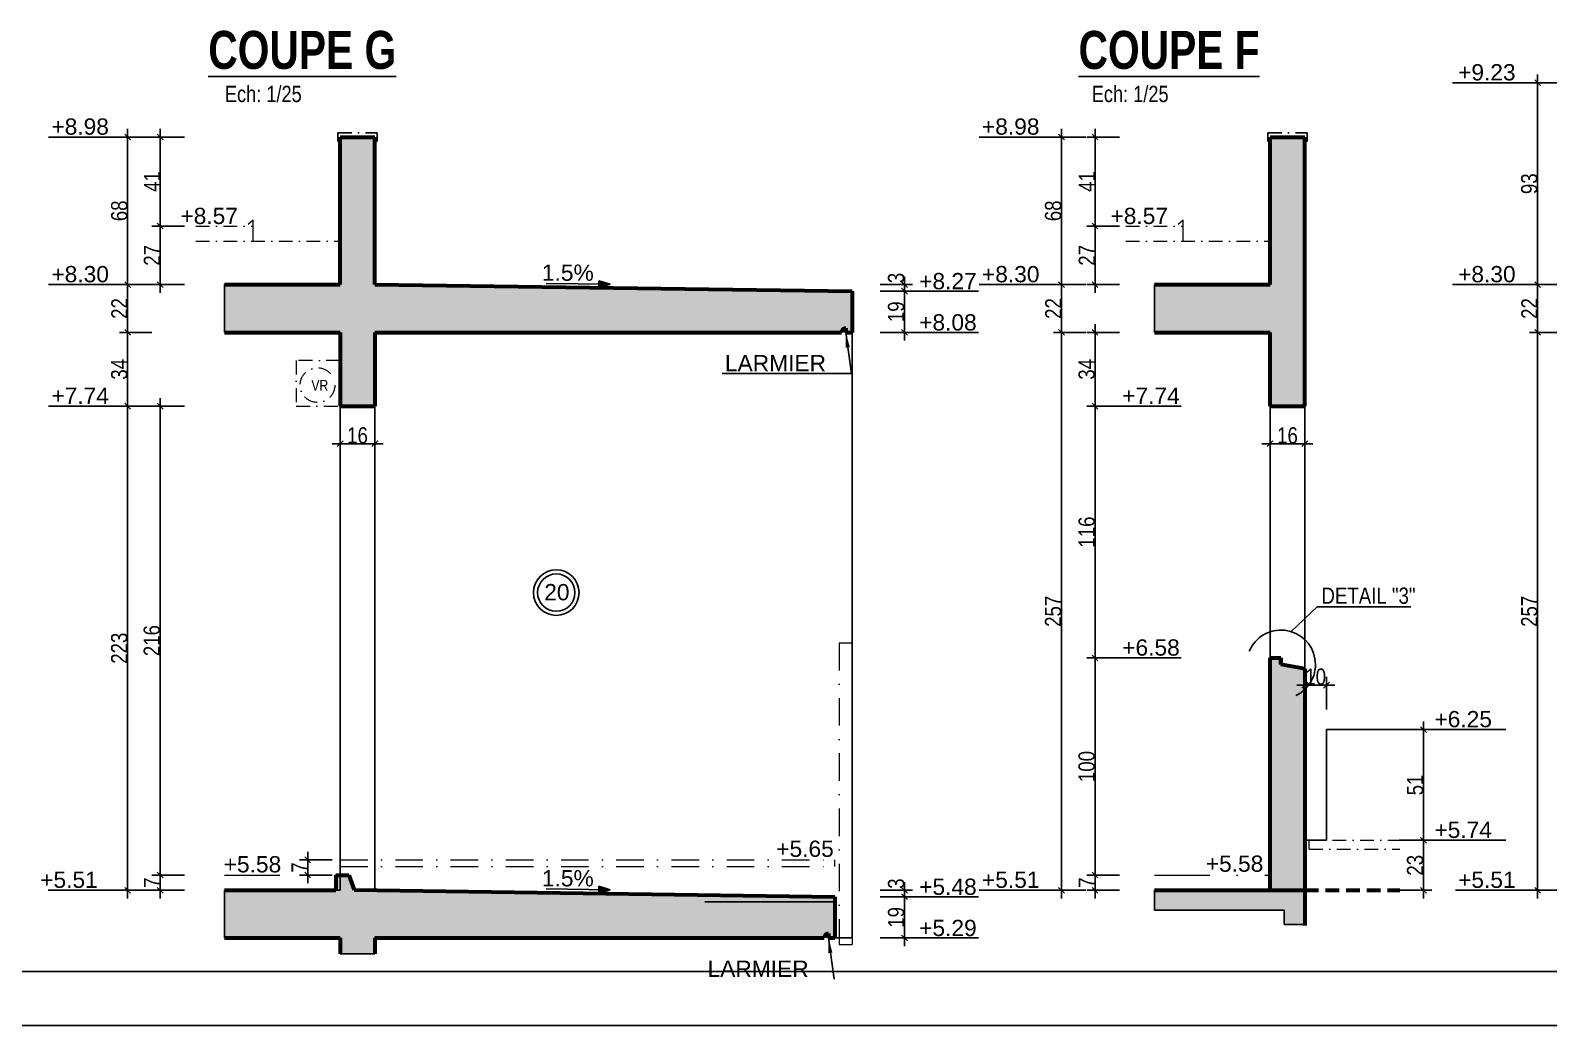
# Model space of a CAD drawing. Header units: millimetres. Extents: x 7120 to 15038, y -9128 to -4928.
# Drawn here: x 8576 to 9975, y -9128 to -8211 of the extents above; entities that cross this region are included whole.
import ezdxf
from ezdxf.enums import TextEntityAlignment as Align

# ---------------------------------------------------------------- set-up
doc = ezdxf.new("R2010")
doc.units = ezdxf.units.MM
for name, pattern in [('CACHEX2', [19.05, 12.7, -6.35]), ('TIRETPT2', [12.7, 6.35, -3.175, 0, -3.175]), ('TIRETPTX2', [50.8, 25.4, -12.7, 0, -12.7])]:
    doc.linetypes.add(name, pattern=pattern)
for name, color, linetype in [('01_Cad_2', 5, 'Continuous'), ('01_cote_gen', 4, 'Continuous'), ('01_linteaux', 2, 'Continuous'), ('01_poch_BN', 9, 'Continuous'), ('01_texte', 230, 'Continuous'), ('AA_COTES', 2, 'Continuous')]:
    doc.layers.add(name, color=color, linetype=linetype)
doc.layers.add('01_murs_coup', color=5, linetype='Continuous', lineweight=60)
doc.layers.add('01_tram_axes', color=2, linetype='TIRETPTX2', lineweight=9)
doc.styles.add('ARIAL', font='arial.ttf')
doc.styles.add('Arial Narrow', font='ARIALN.TTF')
doc.styles.add('impact', font='impact.ttf')
doc.styles.add('MATTE_TXT', font='arial.ttf')
doc.styles.add('STYLE2', font='ARIALN.TTF')
doc.dimstyles.new('JB25', dxfattribs={"dimscale": 0.1, "dimtxt": 150, "dimasz": 15, "dimexe": 0.1, "dimexo": 0.1, "dimgap": 0.09, "dimtad": 1, "dimdec": 1, "dimlfac": 0.5, "dimdsep": 46, "dimtxsty": 'STYLE2', "dimblk1": 'BOND_G', "dimblk2": 'BOND_D', "dimsah": 1, "dimcen": 1.5, "dimdle": 0.01, "dimse1": 1, "dimse2": 1, "dimclrd": 4, "dimclre": 2, "dimclrt": 6, "dimazin": 2, "dimtfac": 2.333333, "dimtdec": 1, "dimtix": 1, "dimtmove": 2, "dimatfit": 3, "dimldrblk": 'BOND_G', "dimfxl": 1, "dimtolj": 1, "dimtzin": 0, "dimarcsym": 0})

# ---------------------------------------------------------------- blocks, each defined once
blk = doc.blocks.new('BOND_G')
at = {"layer": 'AA_COTES', "color": 0}
for p, q in [((0, -5), (0, 15)), ((5, 0), (-5, 0)), ((1.77, 1.77), (-1.77, -1.77))]:
    blk.add_line(p, q, dxfattribs=at)
blk = doc.blocks.new('BOND_D')
at = {"layer": 'AA_COTES', "color": 0}
for p, q in [((5, 0), (-5, 0)), ((-1.77, -1.77), (1.77, 1.77)), ((0, 5), (0, -15))]:
    blk.add_line(p, q, dxfattribs=at)
blk = doc.blocks.new('*D153')
at = {"layer": '01_cote_gen', "color": 4, "lineweight": -2, "transparency": 16777216}
blk.add_line((9965.2, -9001.3), (9965.2, -8490.3), dxfattribs=at)
at = {"layer": 'DEFPOINTS', "color": 0}
for p in [(9965.2, -8488.8), (10217.3, -8488.8), (10019.5, -9002.8)]:
    blk.add_point(p, dxfattribs=at)
at = {"layer": '01_cote_gen', "color": 4, "lineweight": -2, "transparency": 16777216, "xscale": 1.5, "yscale": 1.5, "zscale": 1.5}
for name, p, rotation in [('BOND_D', (9965.2, -8488.8), 90), ('BOND_G', (9965.2, -9002.8), 270)]:
    blk.add_blockref(name, p, dxfattribs=dict(at, rotation=rotation))
at = {"layer": '01_cote_gen', "color": 6, "transparency": 16777216, "insert": (9957.6, -8745.8), "char_height": 15, "attachment_point": 5, "rotation": 90, "style": 'STYLE2'}
blk.add_mtext('\\A1;257', dxfattribs=at)
blk = doc.blocks.new('*D166')
at = {"layer": '01_cote_gen', "color": 4, "lineweight": -2, "transparency": 16777216}
blk.add_line((9965.2, -8487.3), (9965.2, -8446.3), dxfattribs=at)
at = {"layer": 'DEFPOINTS', "color": 0}
for p in [(9965.2, -8444.8), (10033.8, -8444.8), (10033.8, -8488.8)]:
    blk.add_point(p, dxfattribs=at)
at = {"layer": '01_cote_gen', "color": 4, "lineweight": -2, "transparency": 16777216, "xscale": 1.5, "yscale": 1.5, "zscale": 1.5}
for name, p, rotation in [('BOND_D', (9965.2, -8444.8), 90), ('BOND_G', (9965.2, -8488.8), 270)]:
    blk.add_blockref(name, p, dxfattribs=dict(at, rotation=rotation))
at = {"layer": '01_cote_gen', "color": 6, "transparency": 16777216, "insert": (9957.7, -8466.8), "char_height": 15, "attachment_point": 5, "rotation": 90, "style": 'STYLE2'}
blk.add_mtext('\\A1;22', dxfattribs=at)
blk = doc.blocks.new('*D168')
at = {"layer": '01_cote_gen', "color": 4, "lineweight": -2, "transparency": 16777216}
blk.add_line((9965.2, -8443.3), (9965.2, -8260.3), dxfattribs=at)
at = {"layer": 'DEFPOINTS', "color": 0}
for p in [(9965.2, -8258.8), (10220.7, -8258.8), (10110.8, -8444.8)]:
    blk.add_point(p, dxfattribs=at)
at = {"layer": '01_cote_gen', "color": 4, "lineweight": -2, "transparency": 16777216, "xscale": 1.5, "yscale": 1.5, "zscale": 1.5}
for name, p, rotation in [('BOND_D', (9965.2, -8258.8), 90), ('BOND_G', (9965.2, -8444.8), 270)]:
    blk.add_blockref(name, p, dxfattribs=dict(at, rotation=rotation))
at = {"layer": '01_cote_gen', "color": 6, "transparency": 16777216, "insert": (9957.6, -8351.8), "char_height": 15, "attachment_point": 5, "rotation": 90, "style": 'STYLE2'}
blk.add_mtext('\\A1;93', dxfattribs=at)
blk = doc.blocks.new('*D179')
at = {"layer": '01_cote_gen', "color": 4, "lineweight": -2, "transparency": 16777216}
blk.add_line((9557.4, -9001.3), (9557.4, -8990.3), dxfattribs=at)
at = {"layer": 'DEFPOINTS', "color": 0}
for p in [(9557.4, -8988.8), (9646.7, -8988.8), (9646.7, -9002.8)]:
    blk.add_point(p, dxfattribs=at)
at = {"layer": '01_cote_gen', "color": 4, "lineweight": -2, "transparency": 16777216, "xscale": 1.5, "yscale": 1.5, "zscale": 1.5}
for name, p, rotation in [('BOND_D', (9557.4, -8988.8), 90), ('BOND_G', (9557.4, -9002.8), 270)]:
    blk.add_blockref(name, p, dxfattribs=dict(at, rotation=rotation))
at = {"layer": '01_cote_gen', "color": 6, "transparency": 16777216, "insert": (9549.8, -8995.8), "char_height": 15, "attachment_point": 5, "rotation": 90, "style": 'STYLE2'}
blk.add_mtext('\\A1;7', dxfattribs=at)
blk = doc.blocks.new('*D180')
at = {"layer": '01_cote_gen', "color": 4, "lineweight": -2, "transparency": 16777216}
blk.add_line((9526.5, -9001.3), (9526.5, -8490.3), dxfattribs=at)
at = {"layer": 'DEFPOINTS', "color": 0}
for p in [(9526.5, -8488.8), (9604.9, -8488.8), (9580.7, -9002.8)]:
    blk.add_point(p, dxfattribs=at)
at = {"layer": '01_cote_gen', "color": 4, "lineweight": -2, "transparency": 16777216, "xscale": 1.5, "yscale": 1.5, "zscale": 1.5}
for name, p, rotation in [('BOND_D', (9526.5, -8488.8), 90), ('BOND_G', (9526.5, -9002.8), 270)]:
    blk.add_blockref(name, p, dxfattribs=dict(at, rotation=rotation))
at = {"layer": '01_cote_gen', "color": 6, "transparency": 16777216, "insert": (9518.8, -8745.8), "char_height": 15, "attachment_point": 5, "rotation": 90, "style": 'STYLE2'}
blk.add_mtext('\\A1;257', dxfattribs=at)
blk = doc.blocks.new('*D181')
at = {"layer": '01_cote_gen', "color": 4, "lineweight": -2, "transparency": 16777216}
blk.add_line((9557.4, -8555.3), (9557.4, -8490.3), dxfattribs=at)
at = {"layer": 'DEFPOINTS', "color": 0}
for p in [(9557.4, -8488.8), (9580.7, -8488.8), (9564.9, -8556.8)]:
    blk.add_point(p, dxfattribs=at)
at = {"layer": '01_cote_gen', "color": 4, "lineweight": -2, "transparency": 16777216, "xscale": 1.5, "yscale": 1.5, "zscale": 1.5}
for name, p, rotation in [('BOND_D', (9557.4, -8488.8), 90), ('BOND_G', (9557.4, -8556.8), 270)]:
    blk.add_blockref(name, p, dxfattribs=dict(at, rotation=rotation))
at = {"layer": '01_cote_gen', "color": 6, "transparency": 16777216, "insert": (9549.7, -8522.8), "char_height": 15, "attachment_point": 5, "rotation": 90, "style": 'STYLE2'}
blk.add_mtext('\\A1;34', dxfattribs=at)
blk = doc.blocks.new('*D182')
at = {"layer": '01_cote_gen', "color": 4, "lineweight": -2, "transparency": 16777216}
blk.add_line((9526.5, -8487.3), (9526.5, -8446.3), dxfattribs=at)
at = {"layer": 'DEFPOINTS', "color": 0}
for p in [(9526.5, -8444.8), (9594.9, -8444.8), (9594.9, -8488.8)]:
    blk.add_point(p, dxfattribs=at)
at = {"layer": '01_cote_gen', "color": 4, "lineweight": -2, "transparency": 16777216, "xscale": 1.5, "yscale": 1.5, "zscale": 1.5}
for name, p, rotation in [('BOND_D', (9526.5, -8444.8), 90), ('BOND_G', (9526.5, -8488.8), 270)]:
    blk.add_blockref(name, p, dxfattribs=dict(at, rotation=rotation))
at = {"layer": '01_cote_gen', "color": 6, "transparency": 16777216, "insert": (9518.9, -8466.8), "char_height": 15, "attachment_point": 5, "rotation": 90, "style": 'STYLE2'}
blk.add_mtext('\\A1;22', dxfattribs=at)
blk = doc.blocks.new('*D183')
at = {"layer": '01_cote_gen', "color": 4, "lineweight": -2, "transparency": 16777216}
blk.add_line((9526.5, -8443.3), (9526.5, -8310.3), dxfattribs=at)
at = {"layer": 'DEFPOINTS', "color": 0}
for p in [(9526.5, -8308.8), (9687.2, -8308.8), (9580.7, -8444.8)]:
    blk.add_point(p, dxfattribs=at)
at = {"layer": '01_cote_gen', "color": 4, "lineweight": -2, "transparency": 16777216, "xscale": 1.5, "yscale": 1.5, "zscale": 1.5}
for name, p, rotation in [('BOND_D', (9526.5, -8308.8), 90), ('BOND_G', (9526.5, -8444.8), 270)]:
    blk.add_blockref(name, p, dxfattribs=dict(at, rotation=rotation))
at = {"layer": '01_cote_gen', "color": 6, "transparency": 16777216, "insert": (9518.8, -8376.8), "char_height": 15, "attachment_point": 5, "rotation": 90, "style": 'STYLE2'}
blk.add_mtext('\\A1;68', dxfattribs=at)
blk = doc.blocks.new('*D184')
at = {"layer": '01_cote_gen', "color": 4, "lineweight": -2, "transparency": 16777216}
blk.add_line((9720.2, -8591.4), (9749.2, -8591.4), dxfattribs=at)
at = {"layer": 'DEFPOINTS', "color": 0}
for p in [(9718.7, -8597.4), (9750.7, -8591.4), (9750.7, -8597.4)]:
    blk.add_point(p, dxfattribs=at)
at = {"layer": '01_cote_gen', "color": 4, "lineweight": -2, "transparency": 16777216, "xscale": 1.5, "yscale": 1.5, "zscale": 1.5, "rotation": 180}
blk.add_blockref('BOND_G', (9718.7, -8591.4), dxfattribs=at)
at = {"layer": '01_cote_gen', "color": 4, "lineweight": -2, "transparency": 16777216, "xscale": 1.5, "yscale": 1.5, "zscale": 1.5}
blk.add_blockref('BOND_D', (9750.7, -8591.4), dxfattribs=at)
at = {"layer": '01_cote_gen', "color": 6, "transparency": 16777216, "insert": (9734.7, -8583.8), "char_height": 15, "attachment_point": 5, "style": 'STYLE2'}
blk.add_mtext('\\A1;16', dxfattribs=at)
blk = doc.blocks.new('*D185')
at = {"layer": '01_cote_gen', "color": 4, "lineweight": -2, "transparency": 16777216}
blk.add_line((9557.4, -8987.3), (9557.4, -8790.3), dxfattribs=at)
at = {"layer": 'DEFPOINTS', "color": 0}
for p in [(9557.4, -8788.8), (9687.2, -8788.8), (9580.7, -8988.8)]:
    blk.add_point(p, dxfattribs=at)
at = {"layer": '01_cote_gen', "color": 4, "lineweight": -2, "transparency": 16777216, "xscale": 1.5, "yscale": 1.5, "zscale": 1.5}
for name, p, rotation in [('BOND_D', (9557.4, -8788.8), 90), ('BOND_G', (9557.4, -8988.8), 270)]:
    blk.add_blockref(name, p, dxfattribs=dict(at, rotation=rotation))
at = {"layer": '01_cote_gen', "color": 6, "transparency": 16777216, "insert": (9549.7, -8888.8), "char_height": 15, "attachment_point": 5, "rotation": 90, "style": 'STYLE2'}
blk.add_mtext('\\A1;100', dxfattribs=at)
blk = doc.blocks.new('*D186')
at = {"layer": '01_cote_gen', "color": 4, "lineweight": -2, "transparency": 16777216}
blk.add_line((9557.4, -8787.3), (9557.4, -8558.3), dxfattribs=at)
at = {"layer": 'DEFPOINTS', "color": 0}
for p in [(9557.4, -8556.8), (9579.9, -8556.8), (9579.9, -8788.8)]:
    blk.add_point(p, dxfattribs=at)
at = {"layer": '01_cote_gen', "color": 4, "lineweight": -2, "transparency": 16777216, "xscale": 1.5, "yscale": 1.5, "zscale": 1.5}
for name, p, rotation in [('BOND_D', (9557.4, -8556.8), 90), ('BOND_G', (9557.4, -8788.8), 270)]:
    blk.add_blockref(name, p, dxfattribs=dict(at, rotation=rotation))
at = {"layer": '01_cote_gen', "color": 6, "transparency": 16777216, "insert": (9549.7, -8672.8), "char_height": 15, "attachment_point": 5, "rotation": 90, "style": 'STYLE2'}
blk.add_mtext('\\A1;116', dxfattribs=at)
blk = doc.blocks.new('*D187')
at = {"layer": '01_cote_gen', "color": 4, "lineweight": -2, "transparency": 16777216}
blk.add_line((9557.4, -8443.3), (9557.4, -8392.3), dxfattribs=at)
at = {"layer": 'DEFPOINTS', "color": 0}
for p in [(9557.4, -8390.8), (9687.2, -8390.8), (9580.7, -8444.8)]:
    blk.add_point(p, dxfattribs=at)
at = {"layer": '01_cote_gen', "color": 4, "lineweight": -2, "transparency": 16777216, "xscale": 1.5, "yscale": 1.5, "zscale": 1.5}
for name, p, rotation in [('BOND_D', (9557.4, -8390.8), 90), ('BOND_G', (9557.4, -8444.8), 270)]:
    blk.add_blockref(name, p, dxfattribs=dict(at, rotation=rotation))
at = {"layer": '01_cote_gen', "color": 6, "transparency": 16777216, "insert": (9549.8, -8417.8), "char_height": 15, "attachment_point": 5, "rotation": 90, "style": 'STYLE2'}
blk.add_mtext('\\A1;27', dxfattribs=at)
blk = doc.blocks.new('*D188')
at = {"layer": '01_cote_gen', "color": 4, "lineweight": -2, "transparency": 16777216}
blk.add_line((9557.4, -8389.3), (9557.4, -8310.3), dxfattribs=at)
at = {"layer": 'DEFPOINTS', "color": 0}
for p in [(9557.4, -8308.8), (9694.7, -8308.8), (9687.2, -8390.8)]:
    blk.add_point(p, dxfattribs=at)
at = {"layer": '01_cote_gen', "color": 4, "lineweight": -2, "transparency": 16777216, "xscale": 1.5, "yscale": 1.5, "zscale": 1.5}
for name, p, rotation in [('BOND_D', (9557.4, -8308.8), 90), ('BOND_G', (9557.4, -8390.8), 270)]:
    blk.add_blockref(name, p, dxfattribs=dict(at, rotation=rotation))
at = {"layer": '01_cote_gen', "color": 6, "transparency": 16777216, "insert": (9549.8, -8349.8), "char_height": 15, "attachment_point": 5, "rotation": 90, "style": 'STYLE2'}
blk.add_mtext('\\A1;41', dxfattribs=at)
blk = doc.blocks.new('*D190')
at = {"layer": '01_cote_gen', "color": 4, "lineweight": -2, "ltscale": 2, "transparency": 16777216}
blk.add_line((8695.8, -9001.3), (8695.8, -8990.3), dxfattribs=at)
at = {"layer": 'DEFPOINTS', "color": 0, "ltscale": 2}
for p in [(8695.8, -8988.8), (8757, -8988.8), (8718.3, -9002.8)]:
    blk.add_point(p, dxfattribs=at)
at = {"layer": '01_cote_gen', "color": 4, "lineweight": -2, "ltscale": 2, "transparency": 16777216, "xscale": 1.5, "yscale": 1.5, "zscale": 1.5}
for name, p, rotation in [('BOND_D', (8695.8, -8988.8), 90), ('BOND_G', (8695.8, -9002.8), 270)]:
    blk.add_blockref(name, p, dxfattribs=dict(at, rotation=rotation))
at = {"layer": '01_cote_gen', "color": 6, "ltscale": 2, "transparency": 16777216, "insert": (8688.3, -8995.8), "char_height": 15, "attachment_point": 5, "rotation": 90, "style": 'STYLE2'}
blk.add_mtext('\\A1;7', dxfattribs=at)
blk = doc.blocks.new('*D191')
at = {"layer": '01_cote_gen', "color": 4, "lineweight": -2, "ltscale": 2, "transparency": 16777216}
blk.add_line((8831.8, -8987.3), (8831.8, -8976.3), dxfattribs=at)
at = {"layer": 'DEFPOINTS', "color": 0, "ltscale": 2}
for p in [(8831.8, -8974.8), (8861.7, -8974.8), (8849.1, -8988.8)]:
    blk.add_point(p, dxfattribs=at)
at = {"layer": '01_cote_gen', "color": 4, "lineweight": -2, "ltscale": 2, "transparency": 16777216, "xscale": 1.5, "yscale": 1.5, "zscale": 1.5}
for name, p, rotation in [('BOND_D', (8831.8, -8974.8), 90), ('BOND_G', (8831.8, -8988.8), 270)]:
    blk.add_blockref(name, p, dxfattribs=dict(at, rotation=rotation))
at = {"layer": '01_cote_gen', "color": 6, "ltscale": 2, "transparency": 16777216, "insert": (8824.3, -8981.8), "char_height": 15, "attachment_point": 5, "rotation": 90, "style": 'STYLE2'}
blk.add_mtext('\\A1;7', dxfattribs=at)
blk = doc.blocks.new('*D192')
at = {"layer": '01_cote_gen', "color": 4, "lineweight": -2, "ltscale": 2, "transparency": 16777216}
blk.add_line((9381.8, -9004.3), (9381.8, -9007.3), dxfattribs=at)
at = {"layer": 'DEFPOINTS', "color": 0, "ltscale": 2}
for p in [(8909.7, -9002.8), (9333.7, -9008.8), (9381.8, -9008.8)]:
    blk.add_point(p, dxfattribs=at)
at = {"layer": '01_cote_gen', "color": 4, "lineweight": -2, "ltscale": 2, "transparency": 16777216, "xscale": 1.5, "yscale": 1.5, "zscale": 1.5}
for name, p, rotation in [('BOND_G', (9381.8, -9002.8), 90), ('BOND_D', (9381.8, -9008.8), 270)]:
    blk.add_blockref(name, p, dxfattribs=dict(at, rotation=rotation))
at = {"layer": '01_cote_gen', "color": 6, "ltscale": 2, "transparency": 16777216, "insert": (9374.1, -8996.7), "char_height": 15, "attachment_point": 5, "rotation": 90, "style": 'STYLE2'}
blk.add_mtext('\\A1;3', dxfattribs=at)
blk = doc.blocks.new('*D193')
at = {"layer": '01_cote_gen', "color": 4, "lineweight": -2, "ltscale": 2, "transparency": 16777216}
blk.add_line((9381.8, -9010.3), (9381.8, -9045.3), dxfattribs=at)
at = {"layer": 'DEFPOINTS', "color": 0, "ltscale": 2}
for p in [(9369.6, -9008.8), (9333.7, -9046.8), (9381.8, -9046.8)]:
    blk.add_point(p, dxfattribs=at)
at = {"layer": '01_cote_gen', "color": 4, "lineweight": -2, "ltscale": 2, "transparency": 16777216, "xscale": 1.5, "yscale": 1.5, "zscale": 1.5}
for name, p, rotation in [('BOND_G', (9381.8, -9008.8), 90), ('BOND_D', (9381.8, -9046.8), 270)]:
    blk.add_blockref(name, p, dxfattribs=dict(at, rotation=rotation))
at = {"layer": '01_cote_gen', "color": 6, "ltscale": 2, "transparency": 16777216, "insert": (9374.1, -9027.8), "char_height": 15, "attachment_point": 5, "rotation": 90, "style": 'STYLE2'}
blk.add_mtext('\\A1;19', dxfattribs=at)
blk = doc.blocks.new('*D194')
at = {"layer": '01_cote_gen', "color": 4, "lineweight": -2, "ltscale": 2, "transparency": 16777216}
blk.add_line((8665.8, -8487.3), (8665.8, -8446.3), dxfattribs=at)
at = {"layer": 'DEFPOINTS', "color": 0, "ltscale": 2}
for p in [(8665.8, -8444.8), (8756.2, -8444.8), (8756.2, -8488.8)]:
    blk.add_point(p, dxfattribs=at)
at = {"layer": '01_cote_gen', "color": 4, "lineweight": -2, "ltscale": 2, "transparency": 16777216, "xscale": 1.5, "yscale": 1.5, "zscale": 1.5}
for name, p, rotation in [('BOND_D', (8665.8, -8444.8), 90), ('BOND_G', (8665.8, -8488.8), 270)]:
    blk.add_blockref(name, p, dxfattribs=dict(at, rotation=rotation))
at = {"layer": '01_cote_gen', "color": 6, "ltscale": 2, "transparency": 16777216, "insert": (8658.3, -8466.8), "char_height": 15, "attachment_point": 5, "rotation": 90, "style": 'STYLE2'}
blk.add_mtext('\\A1;22', dxfattribs=at)
blk = doc.blocks.new('*D195')
at = {"layer": '01_cote_gen', "color": 4, "lineweight": -2, "transparency": 16777216}
blk.add_line((8665.8, -8555.3), (8665.8, -8490.3), dxfattribs=at)
at = {"layer": 'DEFPOINTS', "color": 0}
for p in [(8665.8, -8488.8), (8861.7, -8488.8), (8893.7, -8556.8)]:
    blk.add_point(p, dxfattribs=at)
at = {"layer": '01_cote_gen', "color": 4, "lineweight": -2, "transparency": 16777216, "xscale": 1.5, "yscale": 1.5, "zscale": 1.5}
for name, p, rotation in [('BOND_D', (8665.8, -8488.8), 90), ('BOND_G', (8665.8, -8556.8), 270)]:
    blk.add_blockref(name, p, dxfattribs=dict(at, rotation=rotation))
at = {"layer": '01_cote_gen', "color": 6, "transparency": 16777216, "insert": (8658.2, -8522.8), "char_height": 15, "attachment_point": 5, "rotation": 90, "style": 'STYLE2'}
blk.add_mtext('\\A1;34', dxfattribs=at)
blk = doc.blocks.new('*D196')
at = {"layer": '01_cote_gen', "color": 4, "lineweight": -2, "transparency": 16777216}
blk.add_line((8695.8, -8987.3), (8695.8, -8558.3), dxfattribs=at)
at = {"layer": 'DEFPOINTS', "color": 0}
for p in [(8695.8, -8556.8), (8718.3, -8556.8), (8899.7, -8988.8)]:
    blk.add_point(p, dxfattribs=at)
at = {"layer": '01_cote_gen', "color": 4, "lineweight": -2, "transparency": 16777216, "xscale": 1.5, "yscale": 1.5, "zscale": 1.5}
for name, p, rotation in [('BOND_D', (8695.8, -8556.8), 90), ('BOND_G', (8695.8, -8988.8), 270)]:
    blk.add_blockref(name, p, dxfattribs=dict(at, rotation=rotation))
at = {"layer": '01_cote_gen', "color": 6, "transparency": 16777216, "insert": (8688.2, -8772.8), "char_height": 15, "attachment_point": 5, "rotation": 90, "style": 'STYLE2'}
blk.add_mtext('\\A1;216', dxfattribs=at)
blk = doc.blocks.new('*D197')
at = {"layer": '01_cote_gen', "color": 4, "lineweight": -2, "transparency": 16777216}
blk.add_line((8665.8, -9001.3), (8665.8, -8558.3), dxfattribs=at)
at = {"layer": 'DEFPOINTS', "color": 0}
for p in [(8665.8, -8556.8), (8718.3, -8556.8), (8718.3, -9002.8)]:
    blk.add_point(p, dxfattribs=at)
at = {"layer": '01_cote_gen', "color": 4, "lineweight": -2, "transparency": 16777216, "xscale": 1.5, "yscale": 1.5, "zscale": 1.5}
for name, p, rotation in [('BOND_D', (8665.8, -8556.8), 90), ('BOND_G', (8665.8, -9002.8), 270)]:
    blk.add_blockref(name, p, dxfattribs=dict(at, rotation=rotation))
at = {"layer": '01_cote_gen', "color": 6, "transparency": 16777216, "insert": (8658.2, -8779.8), "char_height": 15, "attachment_point": 5, "rotation": 90, "style": 'STYLE2'}
blk.add_mtext('\\A1;223', dxfattribs=at)
blk = doc.blocks.new('*D198')
at = {"layer": '01_cote_gen', "color": 4, "lineweight": -2, "transparency": 16777216}
blk.add_line((8665.8, -8443.3), (8665.8, -8310.3), dxfattribs=at)
at = {"layer": 'DEFPOINTS', "color": 0}
for p in [(8665.8, -8308.8), (8826.5, -8308.8), (8720.1, -8444.8)]:
    blk.add_point(p, dxfattribs=at)
at = {"layer": '01_cote_gen', "color": 4, "lineweight": -2, "transparency": 16777216, "xscale": 1.5, "yscale": 1.5, "zscale": 1.5}
for name, p, rotation in [('BOND_D', (8665.8, -8308.8), 90), ('BOND_G', (8665.8, -8444.8), 270)]:
    blk.add_blockref(name, p, dxfattribs=dict(at, rotation=rotation))
at = {"layer": '01_cote_gen', "color": 6, "transparency": 16777216, "insert": (8658.2, -8376.8), "char_height": 15, "attachment_point": 5, "rotation": 90, "style": 'STYLE2'}
blk.add_mtext('\\A1;68', dxfattribs=at)
blk = doc.blocks.new('*D199')
at = {"layer": '01_cote_gen', "color": 4, "lineweight": -2, "transparency": 16777216}
blk.add_line((8695.8, -8443.3), (8695.8, -8392.3), dxfattribs=at)
at = {"layer": 'DEFPOINTS', "color": 0}
for p in [(8695.8, -8390.8), (8825.7, -8390.8), (8719.2, -8444.8)]:
    blk.add_point(p, dxfattribs=at)
at = {"layer": '01_cote_gen', "color": 4, "lineweight": -2, "transparency": 16777216, "xscale": 1.5, "yscale": 1.5, "zscale": 1.5}
for name, p, rotation in [('BOND_D', (8695.8, -8390.8), 90), ('BOND_G', (8695.8, -8444.8), 270)]:
    blk.add_blockref(name, p, dxfattribs=dict(at, rotation=rotation))
at = {"layer": '01_cote_gen', "color": 6, "transparency": 16777216, "insert": (8688.3, -8417.8), "char_height": 15, "attachment_point": 5, "rotation": 90, "style": 'STYLE2'}
blk.add_mtext('\\A1;27', dxfattribs=at)
blk = doc.blocks.new('*D200')
at = {"layer": '01_cote_gen', "color": 4, "lineweight": -2, "transparency": 16777216}
blk.add_line((8695.8, -8389.3), (8695.8, -8310.3), dxfattribs=at)
at = {"layer": 'DEFPOINTS', "color": 0}
for p in [(8695.8, -8308.8), (8833.2, -8308.8), (8825.7, -8390.8)]:
    blk.add_point(p, dxfattribs=at)
at = {"layer": '01_cote_gen', "color": 4, "lineweight": -2, "transparency": 16777216, "xscale": 1.5, "yscale": 1.5, "zscale": 1.5}
for name, p, rotation in [('BOND_D', (8695.8, -8308.8), 90), ('BOND_G', (8695.8, -8390.8), 270)]:
    blk.add_blockref(name, p, dxfattribs=dict(at, rotation=rotation))
at = {"layer": '01_cote_gen', "color": 6, "transparency": 16777216, "insert": (8688.3, -8349.8), "char_height": 15, "attachment_point": 5, "rotation": 90, "style": 'STYLE2'}
blk.add_mtext('\\A1;41', dxfattribs=at)
blk = doc.blocks.new('*D201')
at = {"layer": '01_cote_gen', "color": 4, "lineweight": -2, "transparency": 16777216}
blk.add_line((8863.2, -8591.4), (8892.2, -8591.4), dxfattribs=at)
at = {"layer": 'DEFPOINTS', "color": 0}
for p in [(8861.7, -8597.4), (8893.7, -8591.4), (8893.7, -8597.4)]:
    blk.add_point(p, dxfattribs=at)
at = {"layer": '01_cote_gen', "color": 4, "lineweight": -2, "transparency": 16777216, "xscale": 1.5, "yscale": 1.5, "zscale": 1.5, "rotation": 180}
blk.add_blockref('BOND_G', (8861.7, -8591.4), dxfattribs=at)
at = {"layer": '01_cote_gen', "color": 4, "lineweight": -2, "transparency": 16777216, "xscale": 1.5, "yscale": 1.5, "zscale": 1.5}
blk.add_blockref('BOND_D', (8893.7, -8591.4), dxfattribs=at)
at = {"layer": '01_cote_gen', "color": 6, "transparency": 16777216, "insert": (8877.7, -8583.8), "char_height": 15, "attachment_point": 5, "style": 'STYLE2'}
blk.add_mtext('\\A1;16', dxfattribs=at)
blk = doc.blocks.new('*D202')
at = {"layer": '01_cote_gen', "color": 4, "lineweight": -2, "ltscale": 2, "transparency": 16777216}
blk.add_line((9381.8, -8446.3), (9381.8, -8449.3), dxfattribs=at)
at = {"layer": 'DEFPOINTS', "color": 0, "ltscale": 2}
for p in [(8909.7, -8444.8), (9333.7, -8450.8), (9381.8, -8450.8)]:
    blk.add_point(p, dxfattribs=at)
at = {"layer": '01_cote_gen', "color": 4, "lineweight": -2, "ltscale": 2, "transparency": 16777216, "xscale": 1.5, "yscale": 1.5, "zscale": 1.5}
for name, p, rotation in [('BOND_G', (9381.8, -8444.8), 90), ('BOND_D', (9381.8, -8450.8), 270)]:
    blk.add_blockref(name, p, dxfattribs=dict(at, rotation=rotation))
at = {"layer": '01_cote_gen', "color": 6, "ltscale": 2, "transparency": 16777216, "insert": (9374.1, -8438.7), "char_height": 15, "attachment_point": 5, "rotation": 90, "style": 'STYLE2'}
blk.add_mtext('\\A1;3', dxfattribs=at)
blk = doc.blocks.new('*D203')
at = {"layer": '01_cote_gen', "color": 4, "lineweight": -2, "ltscale": 2, "transparency": 16777216}
blk.add_line((9381.8, -8452.3), (9381.8, -8487.3), dxfattribs=at)
at = {"layer": 'DEFPOINTS', "color": 0, "ltscale": 2}
for p in [(9369.6, -8450.8), (9333.7, -8488.8), (9381.8, -8488.8)]:
    blk.add_point(p, dxfattribs=at)
at = {"layer": '01_cote_gen', "color": 4, "lineweight": -2, "ltscale": 2, "transparency": 16777216, "xscale": 1.5, "yscale": 1.5, "zscale": 1.5}
for name, p, rotation in [('BOND_G', (9381.8, -8450.8), 90), ('BOND_D', (9381.8, -8488.8), 270)]:
    blk.add_blockref(name, p, dxfattribs=dict(at, rotation=rotation))
at = {"layer": '01_cote_gen', "color": 6, "ltscale": 2, "transparency": 16777216, "insert": (9374.1, -8469.8), "char_height": 15, "attachment_point": 5, "rotation": 90, "style": 'STYLE2'}
blk.add_mtext('\\A1;19', dxfattribs=at)
blk = doc.blocks.new('*D612')
at = {"layer": '01_cote_gen', "color": 4, "lineweight": -2, "transparency": 16777216}
blk.add_line((9860.1, -8856.3), (9860.1, -8955.3), dxfattribs=at)
at = {"layer": 'DEFPOINTS', "color": 0}
for p in [(9838.1, -8854.8), (9838.1, -8956.8), (9860.1, -8956.8)]:
    blk.add_point(p, dxfattribs=at)
at = {"layer": '01_cote_gen', "color": 4, "lineweight": -2, "transparency": 16777216, "xscale": 1.5, "yscale": 1.5, "zscale": 1.5}
for name, p, rotation in [('BOND_G', (9860.1, -8854.8), 90), ('BOND_D', (9860.1, -8956.8), 270)]:
    blk.add_blockref(name, p, dxfattribs=dict(at, rotation=rotation))
at = {"layer": '01_cote_gen', "color": 6, "transparency": 16777216, "insert": (9852.4, -8905.8), "char_height": 15, "attachment_point": 5, "rotation": 90, "style": 'STYLE2'}
blk.add_mtext('\\A1;51', dxfattribs=at)
blk = doc.blocks.new('*D613')
at = {"layer": '01_cote_gen', "color": 4, "lineweight": -2, "transparency": 16777216}
blk.add_line((9860.1, -8958.3), (9860.1, -9001.3), dxfattribs=at)
at = {"layer": 'DEFPOINTS', "color": 0}
for p in [(9847.4, -8956.8), (9838.1, -9002.8), (9860.1, -9002.8)]:
    blk.add_point(p, dxfattribs=at)
at = {"layer": '01_cote_gen', "color": 4, "lineweight": -2, "transparency": 16777216, "xscale": 1.5, "yscale": 1.5, "zscale": 1.5}
for name, p, rotation in [('BOND_G', (9860.1, -8956.8), 90), ('BOND_D', (9860.1, -9002.8), 270)]:
    blk.add_blockref(name, p, dxfattribs=dict(at, rotation=rotation))
at = {"layer": '01_cote_gen', "color": 6, "transparency": 16777216, "insert": (9852.4, -8979.8), "char_height": 15, "attachment_point": 5, "rotation": 90, "style": 'STYLE2'}
blk.add_mtext('\\A1;23', dxfattribs=at)
blk = doc.blocks.new('*D614')
at = {"layer": '01_cote_gen', "color": 4, "lineweight": -2, "transparency": 16777216}
blk.add_line((9752.2, -8813.8), (9769.2, -8813.8), dxfattribs=at)
at = {"layer": 'DEFPOINTS', "color": 0}
for p in [(9770.7, -8813.8), (9750.7, -8824.4), (9770.7, -8858.5)]:
    blk.add_point(p, dxfattribs=at)
at = {"layer": '01_cote_gen', "color": 4, "lineweight": -2, "transparency": 16777216, "xscale": 1.5, "yscale": 1.5, "zscale": 1.5, "rotation": 180}
blk.add_blockref('BOND_G', (9750.7, -8813.8), dxfattribs=at)
at = {"layer": '01_cote_gen', "color": 4, "lineweight": -2, "transparency": 16777216, "xscale": 1.5, "yscale": 1.5, "zscale": 1.5}
blk.add_blockref('BOND_D', (9770.7, -8813.8), dxfattribs=at)
at = {"layer": '01_cote_gen', "color": 6, "transparency": 16777216, "insert": (9760.7, -8806.1), "char_height": 15, "attachment_point": 5, "style": 'STYLE2'}
blk.add_mtext('\\A1;10', dxfattribs=at)

msp = doc.modelspace()

# ---------------------------------------------------------------- hatches: boundary and pattern name
at = {"layer": '01_poch_BN'}
h = msp.add_hatch(color=256, dxfattribs=at)
h.dxf.hatch_style = 1
h.paths.add_polyline_path([(9333.66, -8450.8), (8893.66, -8444.8), (8893.66, -8308.8), (8861.66, -8308.8), (8861.66, -8444.8), (8755.18, -8444.8), (8755.18, -8488.8), (8861.66, -8488.8), (8861.66, -8556.8), (8893.66, -8556.8), (8893.66, -8488.8), (9323.66, -8488.8, -0.4142136), (9327.66, -8484.8), (9327.66, -8488.8), (9333.66, -8488.8)])
h.paths.add_polyline_path([(9317.66, -9008.8), (8874.61, -9002.52), (8869.66, -8988.8), (8857.66, -8988.8), (8857.66, -9002.8), (8755.18, -9002.8), (8755.18, -9046.8), (8861.66, -9046.8), (8861.66, -9061.27), (8893.66, -9061.27), (8893.66, -9046.8), (9307.66, -9046.8, -0.4142136), (9311.66, -9042.8), (9311.66, -9046.8), (9317.66, -9046.8)])
h = msp.add_hatch(color=256, dxfattribs=at)
h.dxf.hatch_style = 1
h.paths.add_polyline_path([(9750.73, -8308.8), (9718.73, -8308.8), (9718.73, -8444.8), (9612.24, -8444.8), (9612.24, -8488.8), (9718.73, -8488.8), (9718.73, -8556.8), (9750.73, -8556.8)])
h.paths.add_polyline_path([(9750.73, -8798.8), (9728.73, -8794.8), (9728.73, -8788.8), (9718.73, -8788.8), (9718.73, -9002.8), (9750.73, -9002.8)])
h.paths.add_polyline_path([(9750.73, -9002.8), (9718.73, -9002.8), (9612.24, -9002.8), (9612.24, -9021.21), (9731.59, -9021.21), (9731.59, -9034.43), (9750.73, -9034.43)])

# ---------------------------------------------------------------- linework, layer by layer
at = {"layer": '01_Cad_2', "color": 2}
msp.add_line((13987.97, -9077.54), (7169.72, -9077.54), dxfattribs=at)
at = {"layer": '01_Cad_2'}
msp.add_line((13987.97, -9127.54), (7119.72, -9127.54), dxfattribs=at)
at = {"layer": '01_linteaux', "linetype": 'TIRETPT2', "ltscale": 7}
for p, q in [((8859.66, -8312.77), (8859.66, -8304.8)), ((8895.69, -8312.77), (8895.69, -8304.8)), ((9716.73, -8312.77), (9716.73, -8304.8)), ((9752.75, -8312.77), (9752.75, -8304.8)), ((8859.66, -8312.77), (8861.16, -8311.34)), ((8895.69, -8312.77), (8894.19, -8311.34)), ((9716.73, -8312.77), (9718.22, -8311.34)), ((9752.75, -8312.77), (9751.26, -8311.34))]:
    msp.add_line(p, q, dxfattribs=at)
at = {"layer": '01_linteaux', "linetype": 'TIRETPT2', "ltscale": 2}
for p, q in [((8859.66, -8304.8), (8895.69, -8304.8)), ((9716.73, -8304.8), (9752.75, -8304.8))]:
    msp.add_line(p, q, dxfattribs=at)
at = {"layer": '01_linteaux'}
for p, q in [((9333.66, -8488.8), (9333.66, -9046.8)), ((8861.66, -8988.8), (8861.66, -8556.8)), ((8893.66, -9002.8), (8893.66, -8556.8)), ((9718.73, -8556.8), (9718.73, -8788.8)), ((9750.73, -8556.8), (9750.73, -8798.8)), ((9770.73, -8854.8), (9838.13, -8854.8)), ((9770.73, -8854.8), (9770.73, -8956.8)), ((9770.73, -8956.8), (9750.73, -8956.8)), ((8857.66, -9002.8), (8861.66, -9002.8)), ((9317.66, -9046.8), (9333.66, -9046.8))]:
    msp.add_line(p, q, dxfattribs=at)
at = {"layer": '01_linteaux', "linetype": 'CACHEX2', "ltscale": 2}
msp.add_line((8861.66, -8988.8), (8861.66, -9002.8), dxfattribs=at)
at = {"layer": '01_murs_coup'}
for p, q in [((8861.66, -8444.8), (8861.66, -8308.8)), ((8861.66, -8308.8), (8893.66, -8308.8)), ((8893.66, -8444.8), (8893.66, -8308.8)), ((9718.73, -8308.8), (9750.73, -8308.8)), ((9718.73, -8444.8), (9718.73, -8308.8)), ((9750.73, -8556.8), (9750.73, -8308.8)), ((8755.18, -8444.8), (8861.66, -8444.8)), ((8893.66, -8444.8), (9333.66, -8450.8)), ((9333.66, -8450.8), (9333.66, -8488.8)), ((9612.24, -8444.8), (9718.73, -8444.8)), ((8755.18, -8488.8), (8861.66, -8488.8)), ((8861.66, -8488.8), (8861.66, -8556.8)), ((8893.66, -8488.8), (8893.66, -8556.8)), ((8893.66, -8488.8), (9323.66, -8488.8)), ((9327.66, -8484.8), (9327.66, -8488.8)), ((9327.66, -8488.8), (9333.66, -8488.8)), ((9612.24, -8488.8), (9718.73, -8488.8)), ((9718.73, -8556.8), (9718.73, -8488.8)), ((8861.66, -8556.8), (8893.66, -8556.8)), ((9718.73, -8556.8), (9750.73, -8556.8)), ((9718.73, -9002.8), (9718.73, -8788.8)), ((9718.73, -8788.8), (9728.73, -8788.8)), ((9718.73, -8788.8), (9728.73, -8788.8)), ((9728.73, -8794.8), (9728.73, -8788.8)), ((9728.73, -8788.8), (9728.73, -8794.8)), ((9750.73, -8798.8), (9728.73, -8794.8)), ((9750.73, -8798.8), (9728.73, -8794.8)), ((9750.73, -8798.8), (9750.73, -9002.8)), ((8857.66, -8988.8), (8857.66, -9002.8)), ((8857.66, -8988.8), (8869.66, -8988.8)), ((8869.66, -8988.8), (8874.61, -9002.52)), ((8755.18, -9002.8), (8857.66, -9002.8)), ((8874.61, -9002.52), (9317.66, -9008.8)), ((9317.66, -9008.8), (9317.66, -9046.8)), ((9612.24, -9002.8), (9750.73, -9002.8)), ((9750.73, -9002.8), (9750.73, -9035.42)), ((8755.18, -9046.8), (8861.66, -9046.8)), ((8861.66, -9046.8), (8861.66, -9061.27)), ((8893.66, -9046.8), (9307.66, -9046.8)), ((8893.66, -9046.8), (8893.66, -9061.27)), ((9311.66, -9042.8), (9311.66, -9046.8)), ((9311.66, -9046.8), (9317.66, -9046.8))]:
    msp.add_line(p, q, dxfattribs=at)
at = {"layer": '01_murs_coup', "color": 2, "linetype": 'CACHEX2'}
msp.add_line((9750.73, -9002.8), (9838.13, -9002.8), dxfattribs=at)
at = {"layer": '01_murs_coup'}
for centre in [(9327.66, -8488.8), (9311.66, -9046.8)]:
    msp.add_arc(centre, 4, 90, 180, dxfattribs=at)
at = {"layer": '01_poch_BN', "ltscale": 2}
for p, q in [((8755.18, -8444.8), (8755.18, -8488.8)), ((8755.18, -9002.8), (8755.18, -9046.8)), ((9612.24, -9002.8), (9612.24, -9021.21)), ((9612.24, -9021.21), (9731.59, -9021.21)), ((9731.59, -9021.21), (9731.59, -9034.43)), ((9731.59, -9034.43), (9750.73, -9034.43))]:
    msp.add_line(p, q, dxfattribs=at)
at = {"layer": '01_poch_BN'}
for p, q in [((9612.24, -8444.8), (9612.24, -8488.8)), ((8861.66, -9061.27), (8893.66, -9061.27))]:
    msp.add_line(p, q, dxfattribs=at)
at = {"layer": '01_texte'}
for p, q in [((9957.75, -8258.8), (9886.89, -8258.8)), ((8593.05, -8308.8), (8658.34, -8308.8)), ((9450.62, -8308.8), (9519.02, -8308.8)), ((8593.05, -8444.8), (8658.34, -8444.8)), ((9051.64, -8443.6), (9110.46, -8444.46)), ((9110.46, -8444.46), (9100.23, -8441.18)), ((9100.23, -8441.18), (9100.23, -8447.75)), ((9110.46, -8444.46), (9100.23, -8447.75)), ((9389.27, -8450.8), (9450.07, -8450.8)), ((9450.62, -8444.8), (9519.02, -8444.8)), ((9957.75, -8444.8), (9886.89, -8444.8)), ((9327.66, -8488.8), (9332.81, -8526.8)), ((9389.27, -8488.8), (9450.07, -8488.8)), ((9213.74, -8526.8), (9332.81, -8526.8)), ((8593.05, -8556.8), (8658.34, -8556.8)), ((9579.85, -8556.8), (9636.89, -8556.8)), ((9738.14, -8764.47), (9762.06, -8741.63)), ((9762.06, -8741.63), (9848.38, -8741.63)), ((9579.85, -8788.8), (9636.89, -8788.8)), ((9867.57, -8854.8), (9935.98, -8854.8)), ((9867.57, -8956.8), (9935.98, -8956.8)), ((8592.57, -9002.8), (8658.34, -9002.8)), ((9051.64, -9001.6), (9110.46, -9002.46)), ((9110.46, -9002.46), (9100.23, -8999.18)), ((9100.23, -8999.18), (9100.23, -9005.75)), ((9110.46, -9002.46), (9100.23, -9005.75)), ((9389.27, -9008.8), (9450.07, -9008.8)), ((9450.62, -9002.8), (9519.02, -9002.8)), ((9889.4, -9002.8), (9957.8, -9002.8)), ((9197.74, -9013.52), (9316.81, -9013.52)), ((9311.66, -9046.8), (9316.81, -9084.8)), ((9389.27, -9046.8), (9450.07, -9046.8))]:
    msp.add_line(p, q, dxfattribs=at)
for radius in [21.03, 17.22]:
    msp.add_circle((9060.88, -8728.58), radius, dxfattribs=at)
msp.add_arc((9728.73, -8794.8), 31.75, 295.472, 157.44571, dxfattribs=at)
for points in [[(9100.23, -8441.18), (9110.46, -8444.46), (9100.23, -8447.75)], [(9327.66, -8488.8), (9327.69, -8502.84), (9329.53, -8502.59)], [(9327.66, -8488.8), (9331.37, -8502.34), (9329.53, -8502.59)], [(9100.23, -8999.18), (9110.46, -9002.46), (9100.23, -9005.75)], [(9311.66, -9046.8), (9311.69, -9060.84), (9313.53, -9060.59)], [(9311.66, -9046.8), (9315.37, -9060.34), (9313.53, -9060.59)]]:
    msp.add_solid(points, dxfattribs=at)
at = {"layer": '01_tram_axes', "ltscale": 0.5}
for p, q in [((8728.66, -8390.8), (8781.66, -8390.8)), ((9585.72, -8390.8), (9638.73, -8390.8)), ((8728.66, -8404.8), (8861.66, -8404.8)), ((9585.72, -8404.8), (9718.73, -8404.8)), ((8821.31, -8514.81), (8821.31, -8556.8)), ((8861.66, -8514.81), (8821.31, -8514.81)), ((8821.31, -8556.8), (8861.66, -8556.8)), ((9750.73, -8956.8), (9838.13, -8956.8)), ((9754.73, -8964.8), (9838.13, -8964.8))]:
    msp.add_line(p, q, dxfattribs=at)
at = {"layer": '01_tram_axes'}
for p, q in [((8781.66, -8385.24), (8776.97, -8389.52)), ((8781.66, -8404.8), (8781.66, -8385.24)), ((9638.73, -8385.24), (9634.04, -8389.52)), ((9638.73, -8404.8), (9638.73, -8385.24)), ((9321.66, -8774.8), (9321.66, -9052.8)), ((9754.73, -8964.8), (9754.73, -8956.8)), ((8861.66, -8974.8), (9317.66, -8974.8)), ((8861.66, -8980.8), (9317.66, -8980.8))]:
    msp.add_line(p, q, dxfattribs=at)
at = {"layer": '01_tram_axes', "ltscale": 2}
for p, q in [((9321.66, -8774.8), (9333.66, -8774.8)), ((8861.66, -8974.8), (8861.66, -8980.8)), ((9317.66, -8980.8), (9317.66, -8974.8)), ((8755.18, -8988.8), (8857.66, -8988.8)), ((9612.24, -8988.8), (9718.73, -8988.8)), ((9333.66, -9046.8), (9333.66, -9052.8)), ((9321.66, -9052.8), (9333.66, -9052.8))]:
    msp.add_line(p, q, dxfattribs=at)
at = {"layer": '01_tram_axes', "ltscale": 0.5}
msp.add_circle((8840.83, -8537.35), 16, dxfattribs=at)

# ---------------------------------------------------------------- texts
at = {"layer": '01_texte', "style": 'impact'}
for s, p in [('%%UCOUPE G', (8826.78, -8256.54)), ('%%UCOUPE F', (9625.63, -8256.54))]:
    msp.add_text(s, height=35, dxfattribs=at).set_placement(p, align=Align.BOTTOM_CENTER)
at = {"layer": '01_texte'}
for s, style, p in [('+9.23', 'ARIAL', (9891.94, -8256.64)), ('+8.98', 'ARIAL', (8595.6, -8306.64)), ('+8.98', 'ARIAL', (9453.16, -8306.64)), ('+8.57', 'ARIAL', (8714.52, -8388.95)), ('+8.57', 'ARIAL', (9571.59, -8388.95)), ('+8.30', 'ARIAL', (8595.6, -8442.64)), ('1.5%%%', 'ARIAL', (9047.64, -8441.27)), ('+8.27', 'ARIAL', (9395.29, -8449.06)), ('+8.30', 'ARIAL', (9453.16, -8442.64)), ('+8.30', 'ARIAL', (9891.94, -8442.64)), ('+8.08', 'ARIAL', (9395.29, -8487.06)), ('LARMIER', 'ARIAL', (9216.28, -8524.64)), ('+7.74', 'ARIAL', (8595.6, -8554.64)), ('+7.74', 'ARIAL', (9582.4, -8554.64)), ('20', 'ARIAL', (9049.77, -8735.66)), ('DETAIL "3"', 'Arial Narrow', (9766.02, -8738.88)), ('+6.58', 'ARIAL', (9582.4, -8786.64)), ('+6.25', 'ARIAL', (9870.12, -8852.64)), ('+5.74', 'ARIAL', (9870.12, -8954.64)), ('+5.65', 'ARIAL', (9263.58, -8972.08)), ('+5.58', 'ARIAL', (8754.39, -8986.37)), ('+5.58', 'ARIAL', (9659.45, -8985.79)), ('+5.51', 'ARIAL', (8585.29, -9000.64)), ('1.5%%%', 'ARIAL', (9047.64, -8999.27)), ('+5.48', 'ARIAL', (9395.29, -9007.06)), ('+5.51', 'ARIAL', (9453.16, -9000.64)), ('+5.51', 'ARIAL', (9891.94, -9000.64)), ('+5.29', 'ARIAL', (9395.29, -9045.06)), ('LARMIER', 'ARIAL', (9200.28, -9082.64))]:
    msp.add_text(s, height=15, dxfattribs=dict(at, style=style)).set_placement(p)
at = {"layer": '01_texte', "style": 'MATTE_TXT', "width": 0.8}
for s, height, p in [('Ech: 1/25', 15, (8790.9, -8281.1)), ('Ech: 1/25', 15, (9589.75, -8281.1)), ('VR', 10, (8842.95, -8545.59))]:
    msp.add_text(s, height=height, dxfattribs=at).set_placement(p, align=Align.BOTTOM_CENTER)

# ---------------------------------------------------------------- dimensions: what is measured, and where the dimension line sits
at = {"layer": '01_cote_gen'}
for base, p1, p2, picture, middle in [((9965.25, -8258.8), (10110.82, -8444.8), (10220.66, -8258.8), '*D168', (9957.58, -8351.8)), ((8665.84, -8308.8), (8720.05, -8444.8), (8826.54, -8308.8), '*D198', (8658.17, -8376.8)), ((8695.84, -8308.8), (8825.65, -8390.8), (8833.18, -8308.8), '*D200', (8688.3, -8349.8)), ((9526.47, -8308.8), (9580.68, -8444.8), (9687.17, -8308.8), '*D183', (9518.8, -8376.8)), ((9557.35, -8308.8), (9687.17, -8390.8), (9694.7, -8308.8), '*D188', (9549.81, -8349.8)), ((8695.84, -8390.8), (8719.17, -8444.8), (8825.65, -8390.8), '*D199', (8688.3, -8417.8)), ((9557.35, -8390.8), (9580.68, -8444.8), (9687.17, -8390.8), '*D187', (9549.81, -8417.8)), ((9526.47, -8444.8), (9594.91, -8488.8), (9594.91, -8444.8), '*D182', (9518.93, -8466.8)), ((9965.25, -8444.8), (10033.82, -8488.8), (10033.82, -8444.8), '*D166', (9957.71, -8466.8)), ((8665.84, -8488.8), (8893.66, -8556.8), (8861.66, -8488.8), '*D195', (8658.17, -8522.8)), ((9526.47, -8488.8), (9580.68, -9002.8), (9604.87, -8488.8), '*D180', (9518.8, -8745.8)), ((9557.35, -8488.8), (9564.85, -8556.8), (9580.68, -8488.8), '*D181', (9549.69, -8522.8)), ((9965.25, -8488.8), (10019.46, -9002.8), (10217.35, -8488.8), '*D153', (9957.58, -8745.8)), ((8665.84, -8556.8), (8718.34, -9002.8), (8718.34, -8556.8), '*D197', (8658.17, -8779.8)), ((8695.84, -8556.8), (8899.66, -8988.8), (8718.34, -8556.8), '*D196', (8688.17, -8772.8)), ((9557.35, -8556.8), (9579.85, -8788.8), (9579.85, -8556.8), '*D186', (9549.69, -8672.8)), ((9557.35, -8788.8), (9580.68, -8988.8), (9687.17, -8788.8), '*D185', (9549.69, -8888.8)), ((9860.07, -8956.8), (9838.13, -8854.8), (9838.13, -8956.8), '*D612', (9852.41, -8905.8)), ((9860.07, -9002.8), (9847.35, -8956.8), (9838.13, -9002.8), '*D613', (9852.41, -8979.8)), ((9557.35, -8988.8), (9646.7, -9002.8), (9646.7, -8988.8), '*D179', (9549.85, -8995.8))]:
    dim = msp.add_linear_dim(base=base, p1=p1, p2=p2, angle=90, dimstyle='JB25', dxfattribs=at)
    dim.commit()
    dim.dimension.update_dxf_attribs({"geometry": picture, "text_midpoint": middle})
at = {"layer": '01_cote_gen', "ltscale": 2}
for base, p1, p2, picture, middle in [((9381.77, -8450.8), (8909.66, -8444.8), (9333.66, -8450.8), '*D202', (9374.11, -8438.72)), ((9381.77, -9008.8), (8909.66, -9002.8), (9333.66, -9008.8), '*D192', (9374.11, -8996.72))]:
    dim = msp.add_linear_dim(base=base, p1=p1, p2=p2, angle=90, dimstyle='JB25', dxfattribs=at)
    dim.commit()
    dim.dimension.update_dxf_attribs({"geometry": picture, "text_midpoint": middle, "dimtype": 160})
for base, p1, p2, picture, middle in [((8665.84, -8444.8), (8756.22, -8488.8), (8756.22, -8444.8), '*D194', (8658.3, -8466.8)), ((9381.77, -8488.8), (9369.63, -8450.8), (9333.66, -8488.8), '*D203', (9374.11, -8469.8)), ((8831.8, -8974.8), (8849.06, -8988.8), (8861.66, -8974.8), '*D191', (8824.29, -8981.8)), ((8695.84, -8988.8), (8718.34, -9002.8), (8757, -8988.8), '*D190', (8688.33, -8995.8)), ((9381.77, -9046.8), (9369.63, -9008.8), (9333.66, -9046.8), '*D193', (9374.11, -9027.8))]:
    dim = msp.add_linear_dim(base=base, p1=p1, p2=p2, angle=90, dimstyle='JB25', dxfattribs=at)
    dim.commit()
    dim.dimension.update_dxf_attribs({"geometry": picture, "text_midpoint": middle})
at = {"layer": '01_cote_gen'}
for base, p1, p2, picture, middle in [((8893.66, -8591.43), (8861.66, -8597.4), (8893.66, -8597.4), '*D201', (8877.66, -8583.76)), ((9750.73, -8591.43), (9718.73, -8597.4), (9750.73, -8597.4), '*D184', (9734.73, -8583.76)), ((9770.73, -8813.77), (9750.73, -8824.37), (9770.73, -8858.47), '*D614', (9760.73, -8806.11))]:
    dim = msp.add_linear_dim(base=base, p1=p1, p2=p2, dimstyle='JB25', dxfattribs=at)
    dim.commit()
    dim.dimension.update_dxf_attribs({"geometry": picture, "text_midpoint": middle})

doc.saveas('drawing.dxf')
